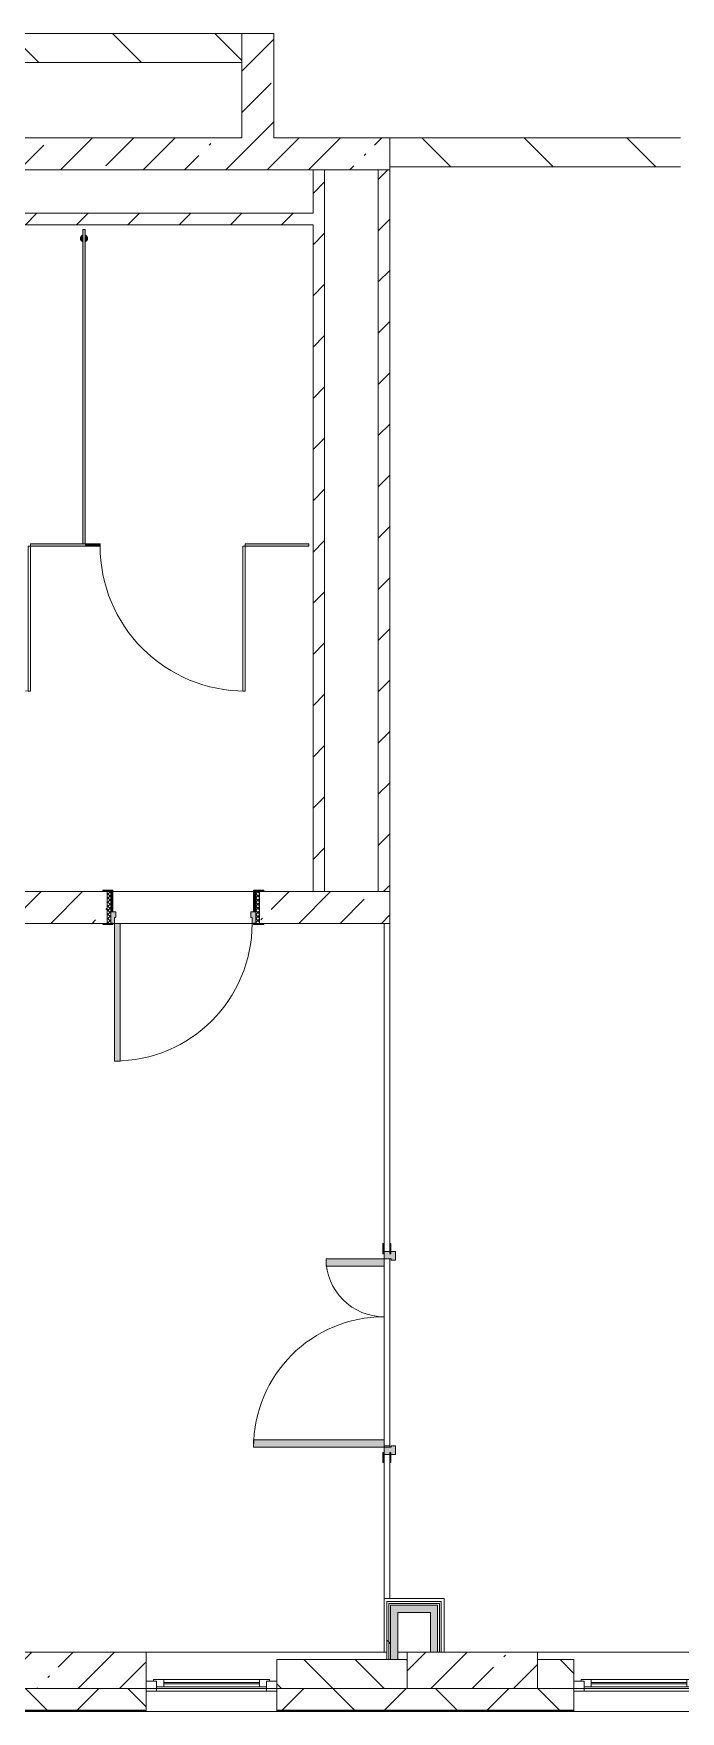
# Model space of a CAD drawing. Header units: millimetres. Extents: x -6228 to 201956, y -8553 to 30426.
# Drawn here: x 99152 to 103615, y -258 to 11320 of the extents above; entities that cross this region are included whole.
import ezdxf

# ---------------------------------------------------------------- set-up
doc = ezdxf.new("R2010")
doc.units = ezdxf.units.MM
for name, color, linetype, lineweight in [('A-DOOR', 7, 'Continuous', 5), ('A-GENM', 7, 'Continuous', 5), ('A-GLAZ', 7, 'Continuous', 5), ('A-WALL', 7, 'Continuous', 5), ('A-WALL-1', 7, 'Continuous', 9), ('I-WALL', 7, 'Continuous', 5), ('S-COLS', 7, 'Continuous', 5)]:
    doc.layers.add(name, color=color, linetype=linetype, lineweight=lineweight)
for name, color, linetype, lineweight, true_color in [('A-DOOR-1', 7, 'Continuous', 5, 0xaaaaaa), ('A-DOOR-2', 7, 'Continuous', 5, 0xe2e2e2), ('A-DOOR-FRAM-1', 7, 'Continuous', 5, 0xe2e2e2), ('A-DOOR-FRAM-2', 7, 'Continuous', 5, 0xaaaaaa), ('A-FLOR-1', 7, 'Continuous', 5, 0xaaaaaa), ('A-GENM-2', 7, 'Continuous', 5, 0xe2ddcd), ('I-WALL-1', 7, 'Continuous', 5, 0xe7e7e7)]:
    doc.layers.add(name, color=color, linetype=linetype, lineweight=lineweight, true_color=true_color)
pattern_1 = [(45, (0, 0), (-176.7767, 176.7767), [])]
pattern_2 = [(45, (0, 0), (-285.1231, 285.1231), []), (45, (285.12, 0), (-285.1231, 285.1231), [504.031, -100.806, 16.764, -84.042])]
pattern_3 = [(135, (0, 0), (-353.5534, -353.5534), [])]
pattern_4 = [(45, (0, 0), (-530.33, 530.33), []), (135, (0, 0), (-530.33, -530.33), [])]

# ---------------------------------------------------------------- blocks, each defined once
blk = doc.blocks.new('BSC_Колонна _Прямоугольная - 250х900-23282983-2_1_2_птичка копия 1')
at = {"layer": 'S-COLS'}
h = blk.add_hatch(dxfattribs=at)
h.set_pattern_fill('FP_68', color=256, style=0, pattern_type=2)
h.set_pattern_definition([(45, (-99480, -25), (-285.1231, 285.1231), []), (45, (-99194.88, -25), (-285.1231, 285.1231), [504.031, -100.806, 16.764, -84.042])])
h.paths.add_polyline_path([(450, -125), (450, 125), (-450, 125), (-450, -125)])
for p, q in [((450, 125), (-450, 125)), ((-450, 125), (-450, -125)), ((450, -125), (450, 125)), ((-450, -125), (450, -125))]:
    blk.add_line(p, q, dxfattribs=at)
blk = doc.blocks.new('110_Дверь_СКБ_1Ст_Внутренняя1 - Д-7а_л__950x2100h_Туалет-V66-2_1_2_птичка копия 1')
at = {"layer": 'A-DOOR-1'}
h = blk.add_hatch(dxfattribs=at)
h.set_pattern_fill('FP_69', color=256, style=0, pattern_type=2)
h.set_pattern_definition([(135, (1776.41, 174.685), (-14.14214, -14.14214), []), (225, (1776.41, 174.685), (14.14214, -14.14214), [])])
h.paths.add_polyline_path([(537.5, 110), (512.5, 110), (512.5, -110), (537.5, -110)])
at = {"layer": 'A-DOOR-2'}
h = blk.add_hatch(color=256, dxfattribs=at)
h.paths.add_polyline_path([(487.5, 110), (487.5, 70), (477.5, 70), (477.5, 30), (512.5, 30), (512.5, 110)])
h.paths.add_polyline_path([(-462.5, 110), (-487.5, 110), (-487.5, 30), (-452.5, 30), (-452.5, 70), (-462.5, 70)])
at = {"layer": 'A-DOOR-FRAM-1'}
for points in [[(447.5, 1060), (447.5, 110), (487.5, 110), (487.5, 1060)], [(-542.5, 118), (-542.5, 110), (-472.5, 110), (-472.5, 118)], [(567.5, 118), (497.5, 118), (497.5, 110), (567.5, 110)], [(-472.5, 30), (-487.5, 30), (-487.5, -110), (-472.5, -110), (-472.5, 18.1)], [(512.5, 30), (497.5, 30), (497.5, -110), (512.5, -110)], [(-542.5, -110), (-542.5, -118), (-472.5, -118), (-472.5, -110)], [(567.5, -110), (497.5, -110), (497.5, -118), (567.5, -118)]]:
    blk.add_hatch(color=256, dxfattribs=at).paths.add_polyline_path(points)
at = {"layer": 'A-DOOR-FRAM-2'}
h = blk.add_hatch(dxfattribs=at)
h.set_pattern_fill('FP_70', color=256, style=0, pattern_type=2)
h.set_pattern_definition([(45, (-346.384, 174.685), (-14.1421, 14.1421), []), (135, (-346.384, 174.685), (-14.1421, -14.1421), [])])
h.paths.add_polyline_path([(-487.5, 110), (-512.5, 110), (-512.5, -110), (-487.5, -110), (-487.5, 18.1)])
at = {"layer": 'A-DOOR-1'}
for p, q in [((487.5, 1060), (447.5, 1060)), ((447.5, 1060), (447.5, 110)), ((487.5, 110), (487.5, 1060)), ((447.5, 110), (487.5, 110))]:
    blk.add_line(p, q, dxfattribs=at)
blk.add_arc((487.5, 110), 950, 90, 180, dxfattribs=at)
at = {"layer": 'A-DOOR-FRAM-2'}
for p, q in [((-472.5, 118), (-542.5, 118)), ((-542.5, 118), (-542.5, 110)), ((-472.5, 110), (-472.5, 118)), ((567.5, 118), (497.5, 118)), ((497.5, 118), (497.5, 110)), ((567.5, 110), (567.5, 118)), ((-542.5, 110), (-472.5, 110)), ((-487.5, 110), (-512.5, 110)), ((-512.5, 110), (-512.5, -110)), ((-462.5, 110), (-487.5, 110)), ((-487.5, 110), (-487.5, 30)), ((-487.5, -110), (-487.5, 110)), ((-472.5, 110), (-487.5, 110)), ((-487.5, 110), (-487.5, 109)), ((-487.5, 109), (-472.5, 109)), ((-487.5, 30), (-452.5, 30)), ((-472.5, 30), (-487.5, 30)), ((-487.5, 30), (-487.5, -110)), ((-472.5, 109), (-472.5, 110)), ((-472.5, -110), (-472.5, 30)), ((-462.5, 70), (-462.5, 110)), ((-452.5, 70), (-462.5, 70)), ((-452.5, 30), (-452.5, 70)), ((487.5, 70), (477.5, 70)), ((477.5, 70), (477.5, 30)), ((477.5, 30), (512.5, 30)), ((487.5, 110), (487.5, 70)), ((512.5, 110), (487.5, 110)), ((512.5, 110), (497.5, 110)), ((497.5, 110), (497.5, 109)), ((497.5, 110), (567.5, 110)), ((497.5, 109), (512.5, 109)), ((512.5, 30), (497.5, 30)), ((497.5, 30), (497.5, -110)), ((512.5, 30), (512.5, 110)), ((537.5, 110), (512.5, 110)), ((512.5, 110), (512.5, -110)), ((512.5, 109), (512.5, 110)), ((512.5, -110), (512.5, 30)), ((537.5, -110), (537.5, 110)), ((-472.5, -110), (-542.5, -110)), ((-542.5, -110), (-542.5, -118)), ((-512.5, -110), (-487.5, -110)), ((-487.5, -110), (-472.5, -110)), ((-472.5, -118), (-472.5, -110)), ((497.5, -110), (512.5, -110)), ((567.5, -110), (497.5, -110)), ((497.5, -110), (497.5, -118)), ((512.5, -110), (537.5, -110)), ((567.5, -118), (567.5, -110)), ((-542.5, -118), (-472.5, -118)), ((497.5, -118), (567.5, -118))]:
    blk.add_line(p, q, dxfattribs=at)
blk = doc.blocks.new('BSC_Колонна _Прямоугольная - 250х900-V69-2_1_2_птичка копия 1')
at = {"layer": 'S-COLS'}
h = blk.add_hatch(dxfattribs=at)
h.set_pattern_fill('FP_72', color=256, style=0, pattern_type=2)
h.set_pattern_definition([(45, (-102180, -25), (-285.1231, 285.1231), []), (45, (-101894.88, -25), (-285.1231, 285.1231), [504.031, -100.806, 16.764, -84.042])])
h.paths.add_polyline_path([(450, -125), (450, 125), (-450, 125), (-450, -125), (372, -125)])
for p, q in [((450, 125), (-450, 125)), ((-450, 125), (-450, -125)), ((450, -125), (450, 125)), ((-450, -125), (450, -125))]:
    blk.add_line(p, q, dxfattribs=at)
blk = doc.blocks.new('120_Окно_СКБ_1Ст - 120_Окно_СКБ_1Ст 900х2500_h_ с форточкой-22876038-2_1_2_птичка копия 1')
at = {"layer": 'A-GLAZ'}
for p, q in [((-450, -127), (-450, -57)), ((-450, -57), (-380, -57)), ((450, -57), (-450, -57)), ((-380, -57), (-380, -127)), ((380, -87), (-380, -87)), ((-380, -87), (-380, -127)), ((-330, -137), (-330, -87)), ((-330, -107), (330, -107)), ((330, -137), (330, -87)), ((380, -127), (380, -57)), ((380, -57), (450, -57)), ((380, -127), (380, -87)), ((450, -57), (450, -127)), ((-380, -127), (-450, -127)), ((-450, -127), (-400, -127)), ((-380, -127), (-400, -127)), ((-400, -127), (-400, -137)), ((-400, -137), (400, -137)), ((400, -137), (-400, -137)), ((330, -117), (-330, -117)), ((450, -127), (380, -127)), ((400, -127), (380, -127)), ((400, -127), (450, -127)), ((400, -137), (400, -127))]:
    blk.add_line(p, q, dxfattribs=at)
blk = doc.blocks.new('131_Сантехническая перегородка_Дверь МГН - СД-1-V150-2_1_2_птичка копия 1')
at = {"layer": 'A-GENM-2'}
for points in [[(-370, 8), (-370, -8), (10, -8), (10, 8)], [(1010, 8), (1010, -8), (1390, -8), (1390, 8)]]:
    blk.add_hatch(color=256, dxfattribs=at).paths.add_polyline_path(points)
at = {"layer": 'A-DOOR'}
for p, q in [((10, 1008), (26, 1008)), ((10, 8), (10, 1008)), ((26, 8), (26, 1008)), ((10, 8), (26, 8))]:
    blk.add_line(p, q, dxfattribs=at)
blk.add_arc((10, 8), 1000, 360, 90, dxfattribs=at)
at = {"layer": 'A-GENM'}
for p, q in [((10, 8), (-370, 8)), ((-370, 8), (-370, -8)), ((10, -8), (10, 8)), ((1390, 8), (1010, 8)), ((1010, 8), (1010, -8)), ((1390, -8), (1390, 8)), ((-370, -8), (10, -8)), ((1010, -8), (1390, -8))]:
    blk.add_line(p, q, dxfattribs=at)
blk = doc.blocks.new('131_Сантехническая перегородка 7 - СП-1-V148-2_1_2_птичка копия 1')
at = {"layer": 'A-GENM-2'}
blk.add_hatch(color=256, dxfattribs=at).paths.add_polyline_path([(2166, 8), (-4, 8), (-4, -8), (2166, -8)])
at = {"layer": 'A-GENM'}
for p, q in [((2166, 8), (-4, 8)), ((-4, 8), (-4, -8)), ((2166, -8), (2166, 8)), ((-4, -8), (2166, -8))]:
    blk.add_line(p, q, dxfattribs=at)
at = {"layer": 'A-GENM', "flags": 128}
for points in [[(71, 8), (71, 9), (71, 9), (70, 9), (70, 10), (70, 10), (69, 11), (69, 11), (68, 12), (68, 12), (67, 12), (67, 13), (66, 13), (66, 13), (65, 14), (65, 14), (64, 14), (64, 14), (63, 14), (62, 15), (62, 15), (61, 15), (61, 15), (60, 15), (59, 15), (59, 15), (58, 15), (58, 15), (57, 15), (56, 15), (56, 15), (55, 15), (55, 15), (54, 14), (54, 14), (53, 14), (52, 14), (52, 13), (51, 13), (51, 13), (50, 13), (50, 12), (49, 12), (49, 11), (48, 11), (48, 11), (48, 10), (47, 10), (47, 9), (46, 9), (46, 8), (46, 8)], [(46, -8), (46, -9), (47, -9), (47, -9), (47, -10), (48, -10), (48, -11), (49, -11), (49, -12), (50, -12), (50, -12), (51, -13), (51, -13), (52, -13), (52, -14), (53, -14), (53, -14), (54, -14), (54, -14), (55, -15), (56, -15), (56, -15), (57, -15), (57, -15), (58, -15), (59, -15), (59, -15), (60, -15), (60, -15), (61, -15), (62, -15), (62, -15), (63, -15), (63, -14), (64, -14), (64, -14), (65, -14), (66, -13), (66, -13), (67, -13), (67, -13), (68, -12), (68, -12), (69, -11), (69, -11), (69, -11), (70, -10), (70, -10), (71, -9), (71, -9), (71, -8), (71, -8)]]:
    blk.add_lwpolyline(points, dxfattribs=at)
at = {"layer": 'A-GENM'}
for radius, start, end in [(24.6, 19.9113, 160.0887), (17.6, 45, 135), (17.6, 45, 135), (15.1, 45, 135), (24.6, 199.9113, 340.0887), (17.6, 225, 315), (17.6, 225, 315), (15.1, 225, 315)]:
    blk.add_arc((59, 0), radius, start, end, dxfattribs=at)
blk = doc.blocks.new('131_Сантехническая перегородка_Дверь МГН 2 - СД-1-V152-2_1_2_птичка копия 1')
at = {"layer": 'A-GENM-2'}
for points in [[(-430, 8), (-430, -8), (10, -8), (10, 8)], [(1010, 8), (1010, -8), (1110, -8), (1110, 8)]]:
    blk.add_hatch(color=256, dxfattribs=at).paths.add_polyline_path(points)
at = {"layer": 'A-DOOR'}
for p, q in [((10, 1008), (26, 1008)), ((10, 8), (10, 1008)), ((26, 8), (26, 1008)), ((10, 8), (26, 8))]:
    blk.add_line(p, q, dxfattribs=at)
blk.add_arc((10, 8), 1000, 360, 90, dxfattribs=at)
at = {"layer": 'A-GENM'}
for p, q in [((10, 8), (-430, 8)), ((-430, 8), (-430, -8)), ((10, -8), (10, 8)), ((1110, 8), (1010, 8)), ((1010, 8), (1010, -8)), ((1110, -8), (1110, 8)), ((-430, -8), (10, -8)), ((1010, -8), (1110, -8))]:
    blk.add_line(p, q, dxfattribs=at)
blk = doc.blocks.new('110_Дверь_СКБ_2Ст - Д-5_п__в составе перегородки _не входит в спец__-32680317-2_1_2_птичка копия 1')
at = {"layer": 'A-DOOR-2'}
h = blk.add_hatch(color=256, dxfattribs=at)
h.paths.add_polyline_path([(712, -20), (712, 60), (652, 60), (652, 30), (662, 30), (662, -20)])
h.paths.add_polyline_path([(-628, 30), (-628, 60), (-688, 60), (-688, -20), (-638, -20), (-638, 30)])
for points in [[(-588, -420), (-588, -20), (-638, -20), (-638, -420)], [(662, -20), (612, -20), (612, -920), (662, -920)]]:
    blk.add_hatch(color=256, dxfattribs=at).paths.add_polyline_path(points)
at = {"layer": 'A-DOOR-FRAM-1'}
for points in [[(-672, 28), (-743, 28), (-743, 20), (-672, 20)], [(768, 28), (698, 28), (698, 20), (768, 20)], [(-672, -20), (-743, -20), (-743, -28), (-672, -28)], [(768, -20), (698, -20), (698, -28), (768, -28)]]:
    blk.add_hatch(color=256, dxfattribs=at).paths.add_polyline_path(points)
at = {"layer": 'A-DOOR-1'}
for p, q in [((-638, -20), (-588, -20)), ((-638, -420), (-638, -20)), ((-588, -20), (-588, -420)), ((612, -20), (662, -20)), ((612, -920), (612, -20)), ((662, -20), (662, -920)), ((-588, -420), (-638, -420)), ((662, -920), (612, -920))]:
    blk.add_line(p, q, dxfattribs=at)
for centre, radius, start, end in [((-638, -20), 400, 270, 0), ((662, -20), 900, 180, 270)]:
    blk.add_arc(centre, radius, start, end, dxfattribs=at)
at = {"layer": 'A-DOOR-FRAM-2'}
for p, q in [((-743, 28), (-672, 28)), ((-743, 20), (-743, 28)), ((-672, 20), (-743, 20)), ((-688, 60), (-628, 60)), ((-688, -20), (-688, 60)), ((-688, 20), (-672, 20)), ((-688, 19), (-688, 20)), ((-672, 19), (-688, 19)), ((-672, 28), (-672, 20)), ((-672, 20), (-672, 19)), ((-638, 30), (-638, -20)), ((-628, 30), (-638, 30)), ((-628, 60), (-628, 30)), ((652, 60), (712, 60)), ((652, 30), (652, 60)), ((662, 30), (652, 30)), ((662, -20), (662, 30)), ((698, 20), (698, 28)), ((698, 28), (768, 28)), ((698, 19), (698, 20)), ((698, 20), (712, 20)), ((768, 20), (698, 20)), ((712, 19), (698, 19)), ((712, 60), (712, -20)), ((712, 20), (712, 19)), ((768, 28), (768, 20)), ((-743, -20), (-672, -20)), ((-743, -28), (-743, -20)), ((-672, -28), (-743, -28)), ((-638, -20), (-688, -20)), ((-672, -20), (-672, -28)), ((712, -20), (662, -20)), ((698, -28), (698, -20)), ((698, -20), (768, -20)), ((768, -28), (698, -28)), ((768, -20), (768, -28))]:
    blk.add_line(p, q, dxfattribs=at)

msp = doc.modelspace()

# ---------------------------------------------------------------- hatches: boundary and pattern name
at = {"layer": 'A-WALL'}
h = msp.add_hatch(dxfattribs=at)
h.set_pattern_fill('FP_30', color=256, style=0, pattern_type=2)
h.set_pattern_definition([(135, (0, 0), (-176.7767, -176.7767), [])])
h.paths.add_polyline_path([(122030, -100), (122830, -100), (122830, 100), (122030, 100)])
h.paths.add_polyline_path([(113680, -100), (113680, 100), (113430, 100), (113430, -100)])
h.paths.add_polyline_path([(110230, -100), (110230, 100), (108930, 100), (108930, -100), (109925.6, -100)])
h.paths.add_polyline_path([(119034.3, -100), (119330, -100), (119330, 100), (118830, 100), (118830, -100)])
h.paths.add_polyline_path([(114580, -100), (115630, -100), (115630, 100), (114580, 100)])
h.paths.add_polyline_path([(94780, -100), (94780, 100), (94530, 100), (94530, -100), (94744.5, -100)])
h.paths.add_polyline_path([(95680, -100), (99030, -100), (99030, 100), (95680, 100)])
h.paths.add_polyline_path([(101684.4, -100), (101730, -100), (101730, 100), (100830, 100), (100830, -100)])
h.paths.add_polyline_path([(102880, -100), (102880, 100), (102630, 100), (102630, -100)])
h.paths.add_polyline_path([(104830, -100), (104830, 100), (103780, 100), (103780, -100)])
h.paths.add_polyline_path([(92575.8, -100), (92730, -100), (92730, 100), (91930, 100), (91930, -100), (92142, -100)])
h = msp.add_hatch(dxfattribs=at)
h.set_pattern_fill('FP_20', color=256, style=0, pattern_type=2)
h.set_pattern_definition([(45, (0, 0), (-353.5534, 353.5534), []), (135, (0, 0), (-353.5534, -353.5534), [])])
h.paths.add_polyline_path([(122504.2, -250), (122830, -250), (122830, -100), (122030, -100), (122030, -250)])
h.paths.add_polyline_path([(121130, -250), (121130, -100), (120230, -100), (120230, -250), (120769.3, -250)])
h.paths.add_polyline_path([(124239.2, -250), (125080, -250), (125080, -100), (123730, -100), (123730, -250)])
h.paths.add_polyline_path([(112530, -250), (113680, -250), (113680, -100), (112530, -100)])
h.paths.add_polyline_path([(107756.9, -250), (108030, -250), (108030, -100), (107130, -100), (107130, -250)])
h.paths.add_polyline_path([(109491.9, -250), (110230, -250), (110230, -100), (108930, -100), (108930, -250)])
h.paths.add_polyline_path([(114580, -250), (115630, -250), (115630, -100), (114580, -100)])
h.paths.add_polyline_path([(119330, -250), (119330, -100), (117930, -100), (117930, -250), (119034.3, -250)])
h.paths.add_polyline_path([(94780, -250), (94780, -100), (93630, -100), (93630, -250), (94744.5, -250)])
h.paths.add_polyline_path([(104830, -250), (104830, -100), (103780, -100), (103780, -250)])
h.paths.add_polyline_path([(96045.7, -250), (99930, -250), (99930, -100), (95680, -100), (95680, -250)])
h.paths.add_polyline_path([(102880, -250), (102880, -100), (100830, -100), (100830, -250), (102551.9, -250)])
h.paths.add_polyline_path([(92575.8, -250), (92730, -250), (92730, -100), (91930, -100), (91930, -250), (92142, -250)])
h.paths.add_polyline_path([(91030, -250), (91030, -100), (89210, -100), (89210, -250), (90407, -250)])
at = {"layer": 'I-WALL'}
h = msp.add_hatch(dxfattribs=at)
h.set_pattern_fill('FP_31', color=256, style=0, pattern_type=2)
h.set_pattern_definition(pattern_3)
h.paths.add_polyline_path([(100589, 11120), (100589, 11320), (97639, 11320), (97639, 11120), (99949.4, 11120)])
h = msp.add_hatch(dxfattribs=at)
h.set_pattern_fill('FP_28', color=256, style=0, pattern_type=2)
h.set_pattern_definition(pattern_2)
h.paths.add_polyline_path([(100809, 10600), (100809, 11320), (100589, 11320), (100589, 10600)])
h = msp.add_hatch(dxfattribs=at)
h.set_pattern_fill('FP_28', color=256, style=0, pattern_type=2)
h.set_pattern_definition(pattern_2)
h.paths.add_polyline_path([(101610, 10380), (101610, 10600), (94210, 10600), (94210, 10380), (99949.4, 10380)])
h = msp.add_hatch(dxfattribs=at)
h.set_pattern_fill('FP_31', color=256, style=0, pattern_type=2)
h.set_pattern_definition(pattern_3)
h.paths.add_polyline_path([(105125, 10400), (107130, 10400), (107130, 10600), (105095, 10600), (105095, 10400)])
h.paths.add_polyline_path([(101684.4, 10400), (103645, 10400), (103645, 10600), (101610, 10600), (101610, 10400)])
h = msp.add_hatch(dxfattribs=at)
h.set_pattern_fill('FP_32', color=256, style=0, pattern_type=2)
h.set_pattern_definition(pattern_1)
h.paths.add_polyline_path([(101080, 5400), (101160, 5400), (101160, 10380), (101080, 10380), (101080, 7534)])
h = msp.add_hatch(dxfattribs=at)
h.set_pattern_fill('FP_32', color=256, style=0, pattern_type=2)
h.set_pattern_definition(pattern_1)
h.paths.add_polyline_path([(101610, 5400), (101610, 10380), (101530, 10380), (101530, 5400)])
h = msp.add_hatch(dxfattribs=at)
h.set_pattern_fill('FP_32', color=256, style=0, pattern_type=2)
h.set_pattern_definition(pattern_1)
h.paths.add_polyline_path([(101080, 10000), (101080, 10080), (94290, 10080), (94290, 10000), (99949.4, 10000)])
h = msp.add_hatch(dxfattribs=at)
h.set_pattern_fill('FP_28', color=256, style=0, pattern_type=2)
h.set_pattern_definition(pattern_2)
h.paths.add_polyline_path([(101610, 5180), (101610, 5400), (100710, 5400), (100710, 5180), (101570, 5180)])
h.paths.add_polyline_path([(99630, 5180), (99660, 5180), (99660, 5400), (94210, 5400), (94210, 5180), (96479.5, 5180)])
h = msp.add_hatch(dxfattribs=at)
h.set_pattern_fill('FP_132', color=256, style=0, pattern_type=2)
h.set_pattern_definition(pattern_4)
h.paths.add_polyline_path([(101602.5, 100), (101602.5, 487.5), (101590, 487.5), (101590, 100)])
h = msp.add_hatch(dxfattribs=at)
h.set_pattern_fill('FP_132', color=256, style=0, pattern_type=2)
h.set_pattern_definition(pattern_4)
h.paths.add_polyline_path([(101602.5, 100), (101615, 100), (101615, 475), (101602.5, 475), (101602.5, 182.1)])
h = msp.add_hatch(dxfattribs=at)
h.set_pattern_fill('FP_132', color=256, style=0, pattern_type=2)
h.set_pattern_definition(pattern_4)
h.paths.add_polyline_path([(101950.6, 150), (101952.5, 150), (101952.5, 475), (101940, 475), (101940, 150)])
h = msp.add_hatch(dxfattribs=at)
h.set_pattern_fill('FP_132', color=256, style=0, pattern_type=2)
h.set_pattern_definition(pattern_4)
h.paths.add_polyline_path([(101963.1, 150), (101965, 150), (101965, 487.5), (101952.5, 487.5), (101952.5, 150)])
at = {"layer": 'I-WALL-1'}
for points in [[(101890, 425), (101940, 425), (101940, 475), (101615, 475), (101615, 425), (101684.4, 425)], [(101665, 100), (101665, 425), (101615, 425), (101615, 100)], [(101940, 150), (101940, 425), (101890, 425), (101890, 150)]]:
    msp.add_hatch(color=256, dxfattribs=at).paths.add_polyline_path(points)

# ---------------------------------------------------------------- linework, layer by layer
at = {"layer": 'A-FLOR-1'}
for p, q in [((101570, 1575), (101610, 1575)), ((101610, 1575), (101610, 1565)), ((101570, 150), (101570, 521)), ((101610, 521), (101986, 521)), ((101986, 521), (101986, 150))]:
    msp.add_line(p, q, dxfattribs=at)
at = {"layer": 'A-WALL'}
for p, q in [((101730, 100), (100830, 100)), ((100830, 100), (100830, -258)), ((102880, 100), (102630, 100)), ((102880, -258), (102880, 100)), ((99930, -258), (99930, -100)), ((99930, -100), (100830, -100)), ((102880, -100), (103780, -100)), ((92730, -258), (107130, -258))]:
    msp.add_line(p, q, dxfattribs=at)
at = {"layer": 'A-WALL-1'}
for p, q in [((101080, 5400), (101160, 5400)), ((101530, 5400), (101610, 5400)), ((101610, 5180), (101570, 5180)), ((101590, 487.5), (101590, 425)), ((101602.5, 487.5), (101602.5, 100)), ((101952.5, 487.5), (101602.5, 487.5)), ((101615, 475), (101615, 100)), ((101940, 475), (101615, 475)), ((101940, 150), (101940, 475)), ((101952.5, 150), (101952.5, 487.5)), ((100830, -100), (101730, -100)), ((101730, -100), (100830, -100)), ((102630, -100), (102880, -100)), ((102880, -100), (102630, -100)), ((95680, -250), (99930, -250)), ((95680, -253), (99930, -253)), ((100830, -250), (102880, -250)), ((100830, -253), (102880, -253))]:
    msp.add_line(p, q, dxfattribs=at)
at = {"layer": 'I-WALL'}
for p, q in [((100589, 11320), (97639, 11320)), ((100589, 11320), (100589, 10600)), ((100809, 11320), (100589, 11320)), ((100809, 10600), (100809, 11320)), ((98700, 11120), (100589, 11120)), ((100589, 10600), (98700, 10600)), ((103615, 10600), (100809, 10600)), ((101610, 10600), (101610, 2970)), ((94290, 10380), (101610, 10380)), ((101080, 10380), (101080, 10080)), ((101160, 5400), (101160, 10380)), ((101530, 10380), (101530, 5400)), ((101610, 10400), (103615, 10400)), ((101080, 10080), (94290, 10080)), ((94290, 10000), (101080, 10000)), ((101080, 10000), (101080, 5400)), ((99630, 5400), (94290, 5400)), ((99700, 5400), (100670, 5400)), ((101080, 5400), (100740, 5400)), ((101530, 5400), (101160, 5400)), ((94210, 5180), (99630, 5180)), ((100660, 5180), (99750, 5180)), ((100740, 5180), (101570, 5180)), ((101570, 5180), (101570, 2970)), ((101570, 1615), (101570, 2815)), ((101610, 2865), (101610, 1575)), ((101570, 1460), (101570, 521)), ((101610, 521), (101610, 1460)), ((101570, 521), (101610, 521)), ((101590, 500), (101590, 100)), ((101965, 500), (101590, 500)), ((101965, 150), (101965, 500)), ((101665, 100), (101665, 425)), ((101665, 425), (101890, 425)), ((101890, 425), (101890, 150)), ((99930, 150), (101590, 150)), ((101665, 150), (101730, 150)), ((102630, 150), (107130, 150))]:
    msp.add_line(p, q, dxfattribs=at)

# ---------------------------------------------------------------- block references
at = {"layer": 'A-DOOR-1'}
for name, p, rotation in [('110_Дверь_СКБ_1Ст_Внутренняя1 - Д-7а_л__950x2100h_Туалет-V66-2_1_2_птичка копия 1', (100197.5, 5290), 180), ('110_Дверь_СКБ_2Ст - Д-5_п__в составе перегородки _не входит в спец__-32680317-2_1_2_птичка копия 1', (101590, 2227.5), 270)]:
    msp.add_blockref(name, p, dxfattribs=dict(at, rotation=rotation))
at = {"layer": 'A-GENM'}
for name, p, rotation in [('131_Сантехническая перегородка 7 - СП-1-V148-2_1_2_птичка копия 1', (99500, 9964.9), 269.9999999999999), ('131_Сантехническая перегородка_Дверь МГН - СД-1-V150-2_1_2_птичка копия 1', (99141.5, 7791), 180), ('131_Сантехническая перегородка_Дверь МГН 2 - СД-1-V152-2_1_2_птичка копия 1', (100621.5, 7791), 180)]:
    msp.add_blockref(name, p, dxfattribs=dict(at, rotation=rotation))
at = {"layer": 'A-GLAZ', "rotation": 180}
for p in [(100380, -175), (103330, -175)]:
    msp.add_blockref('120_Окно_СКБ_1Ст - 120_Окно_СКБ_1Ст 900х2500_h_ с форточкой-22876038-2_1_2_птичка копия 1', p, dxfattribs=at)
at = {"layer": 'S-COLS'}
for name, p in [('BSC_Колонна _Прямоугольная - 250х900-23282983-2_1_2_птичка копия 1', (99480, 25)), ('BSC_Колонна _Прямоугольная - 250х900-V69-2_1_2_птичка копия 1', (102180, 25))]:
    msp.add_blockref(name, p, dxfattribs=at)

doc.saveas('drawing.dxf')
